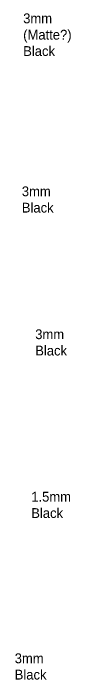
# Model space of a CAD drawing. Header units: millimetres. Extents: x 60 to 3943, y -655 to 1781.
# Drawn here: x 1969 to 2023, y 601 to 1245 of the extents above; entities that cross this region are included whole.
import ezdxf

# ---------------------------------------------------------------- set-up
doc = ezdxf.new("R2010")
doc.units = ezdxf.units.MM
doc.header["$MEASUREMENT"] = 0

msp = doc.modelspace()

# ---------------------------------------------------------------- texts
at = {"lineweight": 0, "attachment_point": 1}
for s, insert, char_height in [('3mm\\P(Matte?) Black', (1976.66, 1244.94), 9.4674), ('3mm Black', (1975.34, 1077.85), 9.467), ('3mm Black', (1988.38, 939.77), 9.467), ('1.5mm Black', (1984.51, 782.8), 9.4674), ('3mm Black', (1968.41, 626.7), 9.467)]:
    msp.add_mtext_dynamic_manual_height_columns(s, width=41.6283, gutter_width=1, heights=[0], dxfattribs=dict(at, insert=insert, char_height=char_height))

doc.saveas('drawing.dxf')
